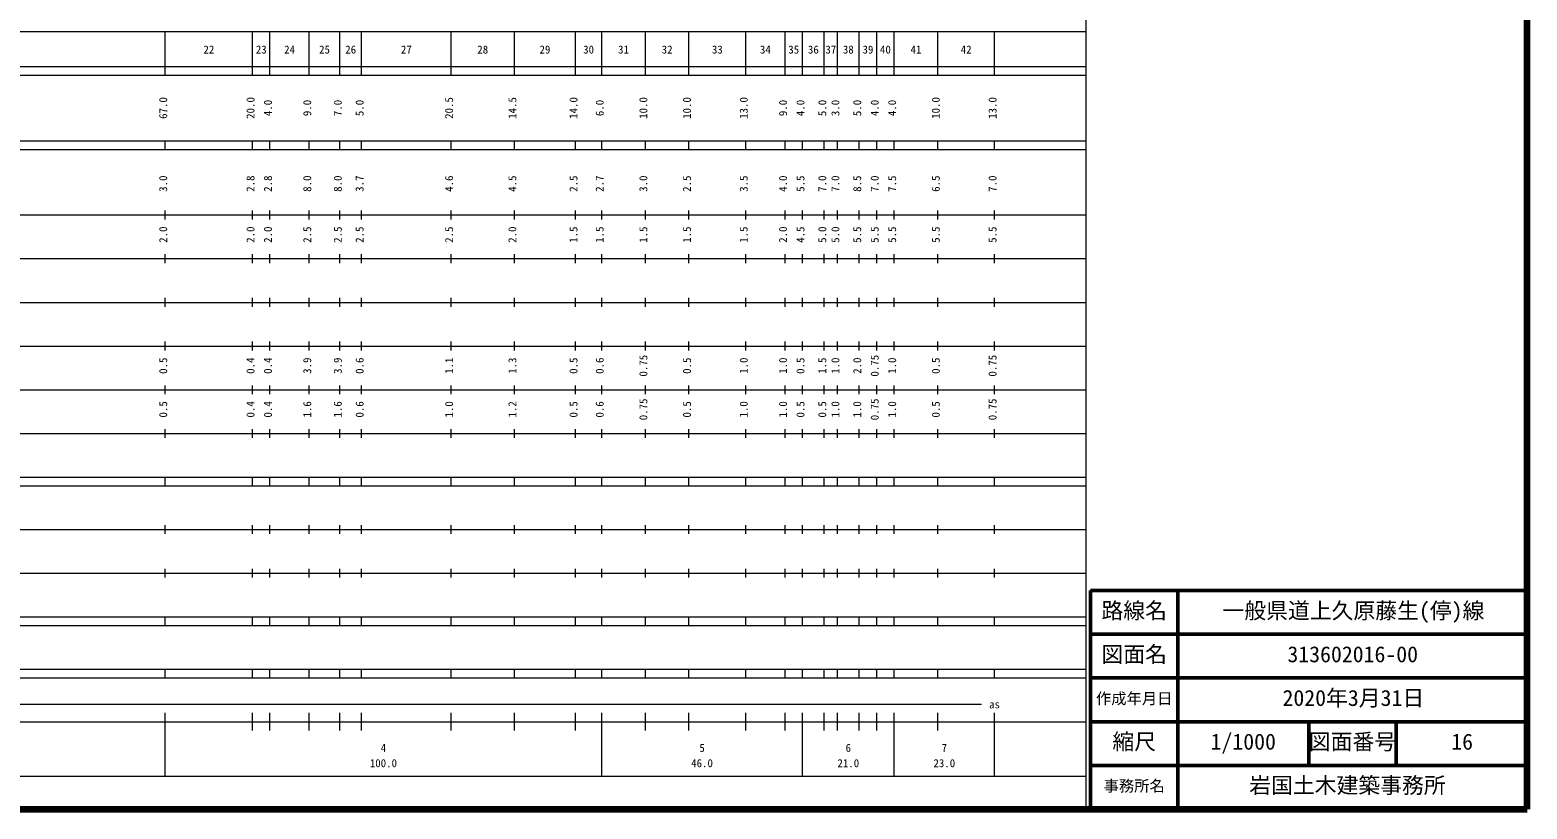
# Model space of a CAD drawing. Units: millimetres, scale not verified. Extents: x 69839 to 709839, y -172201 to 187799.
# Drawn here: x 366851 to 709839, y -172201 to 6156 of the extents above; entities that cross this region are included whole.
import ezdxf
from ezdxf.enums import TextEntityAlignment as Align

# ---------------------------------------------------------------- set-up
doc = ezdxf.new("R2010")
doc.units = ezdxf.units.MM
doc.header["$LTSCALE"] = 1000
for name, color, linetype, lineweight in [('M-SUV', 7, 'Continuous', 13), ('M-TTL', 2, 'Continuous', 140), ('M-TTL-FRAM', 2, 'Continuous', 50), ('M-TTL-TXT', 7, 'Continuous', 13)]:
    doc.layers.add(name, color=color, linetype=linetype, lineweight=lineweight)
doc.styles.add('ＭＳ ゴシック', font='')
doc.styles.get('ＭＳ ゴシック').set_extended_font_data('MS Gothic')

msp = doc.modelspace()

# ---------------------------------------------------------------- linework, layer by layer
at = {"layer": 'M-SUV'}
for p, q in [((608839, -172201), (608839, 177799)), ((97839, 5799), (608839, 5799)), ((397839, -4201), (397839, 5799)), ((417839, -4201), (417839, 5799)), ((421839, -4201), (421839, 5799)), ((430839, -4201), (430839, 5799)), ((437839, -4201), (437839, 5799)), ((442839, -4201), (442839, 5799)), ((463339, -4201), (463339, 5799)), ((477839, -4201), (477839, 5799)), ((491839, -4201), (491839, 5799)), ((497839, -4201), (497839, 5799)), ((507839, -4201), (507839, 5799)), ((517839, -4201), (517839, 5799)), ((530839, -4201), (530839, 5799)), ((539839, -4201), (539839, 5799)), ((543839, -4201), (543839, 5799)), ((548839, -4201), (548839, 5799)), ((551839, -4201), (551839, 5799)), ((556839, -4201), (556839, 5799)), ((560839, -4201), (560839, 5799)), ((564839, -4201), (564839, 5799)), ((574839, -4201), (574839, 5799)), ((587839, -4201), (587839, 5799)), ((69839, -2201), (608839, -2201)), ((69839, -4201), (608839, -4201)), ((69839, -19201), (608839, -19201)), ((397839, -21201), (397839, -19201)), ((417839, -21201), (417839, -19201)), ((421839, -21201), (421839, -19201)), ((430839, -21201), (430839, -19201)), ((437839, -21201), (437839, -19201)), ((442839, -21201), (442839, -19201)), ((463339, -21201), (463339, -19201)), ((477839, -21201), (477839, -19201)), ((491839, -21201), (491839, -19201)), ((497839, -21201), (497839, -19201)), ((507839, -21201), (507839, -19201)), ((517839, -21201), (517839, -19201)), ((530839, -21201), (530839, -19201)), ((539839, -21201), (539839, -19201)), ((543839, -21201), (543839, -19201)), ((548839, -21201), (548839, -19201)), ((551839, -21201), (551839, -19201)), ((556839, -21201), (556839, -19201)), ((560839, -21201), (560839, -19201)), ((564839, -21201), (564839, -19201)), ((574839, -21201), (574839, -19201)), ((587839, -21201), (587839, -19201)), ((69839, -21201), (608839, -21201)), ((69839, -36201), (608839, -36201)), ((397839, -37201), (397839, -35201)), ((417839, -37201), (417839, -35201)), ((421839, -37201), (421839, -35201)), ((430839, -37201), (430839, -35201)), ((437839, -37201), (437839, -35201)), ((442839, -37201), (442839, -35201)), ((463339, -37201), (463339, -35201)), ((477839, -37201), (477839, -35201)), ((491839, -37201), (491839, -35201)), ((497839, -37201), (497839, -35201)), ((507839, -37201), (507839, -35201)), ((517839, -37201), (517839, -35201)), ((530839, -37201), (530839, -35201)), ((539839, -37201), (539839, -35201)), ((543839, -37201), (543839, -35201)), ((548839, -37201), (548839, -35201)), ((551839, -37201), (551839, -35201)), ((556839, -37201), (556839, -35201)), ((560839, -37201), (560839, -35201)), ((564839, -37201), (564839, -35201)), ((574839, -37201), (574839, -35201)), ((587839, -37201), (587839, -35201)), ((75839, -46201), (608839, -46201)), ((397839, -47201), (397839, -45201)), ((417839, -47201), (417839, -45201)), ((421839, -47201), (421839, -45201)), ((430839, -47201), (430839, -45201)), ((437839, -47201), (437839, -45201)), ((442839, -47201), (442839, -45201)), ((463339, -47201), (463339, -45201)), ((477839, -47201), (477839, -45201)), ((491839, -47201), (491839, -45201)), ((497839, -47201), (497839, -45201)), ((507839, -47201), (507839, -45201)), ((517839, -47201), (517839, -45201)), ((530839, -47201), (530839, -45201)), ((539839, -47201), (539839, -45201)), ((543839, -47201), (543839, -45201)), ((548839, -47201), (548839, -45201)), ((551839, -47201), (551839, -45201)), ((556839, -47201), (556839, -45201)), ((560839, -47201), (560839, -45201)), ((564839, -47201), (564839, -45201)), ((574839, -47201), (574839, -45201)), ((587839, -47201), (587839, -45201)), ((81839, -56201), (608839, -56201)), ((397839, -57201), (397839, -55201)), ((417839, -57201), (417839, -55201)), ((421839, -57201), (421839, -55201)), ((430839, -57201), (430839, -55201)), ((437839, -57201), (437839, -55201)), ((442839, -57201), (442839, -55201)), ((463339, -57201), (463339, -55201)), ((477839, -57201), (477839, -55201)), ((491839, -57201), (491839, -55201)), ((497839, -57201), (497839, -55201)), ((507839, -57201), (507839, -55201)), ((517839, -57201), (517839, -55201)), ((530839, -57201), (530839, -55201)), ((539839, -57201), (539839, -55201)), ((543839, -57201), (543839, -55201)), ((548839, -57201), (548839, -55201)), ((551839, -57201), (551839, -55201)), ((556839, -57201), (556839, -55201)), ((560839, -57201), (560839, -55201)), ((564839, -57201), (564839, -55201)), ((574839, -57201), (574839, -55201)), ((587839, -57201), (587839, -55201)), ((75839, -66201), (608839, -66201)), ((397839, -67201), (397839, -65201)), ((417839, -67201), (417839, -65201)), ((421839, -67201), (421839, -65201)), ((430839, -67201), (430839, -65201)), ((437839, -67201), (437839, -65201)), ((442839, -67201), (442839, -65201)), ((463339, -67201), (463339, -65201)), ((477839, -67201), (477839, -65201)), ((491839, -67201), (491839, -65201)), ((497839, -67201), (497839, -65201)), ((507839, -67201), (507839, -65201)), ((517839, -67201), (517839, -65201)), ((530839, -67201), (530839, -65201)), ((539839, -67201), (539839, -65201)), ((543839, -67201), (543839, -65201)), ((548839, -67201), (548839, -65201)), ((551839, -67201), (551839, -65201)), ((556839, -67201), (556839, -65201)), ((560839, -67201), (560839, -65201)), ((564839, -67201), (564839, -65201)), ((574839, -67201), (574839, -65201)), ((587839, -67201), (587839, -65201)), ((397839, -77201), (397839, -75201)), ((417839, -77201), (417839, -75201)), ((421839, -77201), (421839, -75201)), ((430839, -77201), (430839, -75201)), ((437839, -77201), (437839, -75201)), ((442839, -77201), (442839, -75201)), ((463339, -77201), (463339, -75201)), ((477839, -77201), (477839, -75201)), ((491839, -77201), (491839, -75201)), ((497839, -77201), (497839, -75201)), ((507839, -77201), (507839, -75201)), ((517839, -77201), (517839, -75201)), ((530839, -77201), (530839, -75201)), ((539839, -77201), (539839, -75201)), ((543839, -77201), (543839, -75201)), ((548839, -77201), (548839, -75201)), ((551839, -77201), (551839, -75201)), ((556839, -77201), (556839, -75201)), ((560839, -77201), (560839, -75201)), ((564839, -77201), (564839, -75201)), ((574839, -77201), (574839, -75201)), ((587839, -77201), (587839, -75201)), ((81839, -76201), (608839, -76201)), ((397839, -87201), (397839, -85201)), ((417839, -87201), (417839, -85201)), ((421839, -87201), (421839, -85201)), ((430839, -87201), (430839, -85201)), ((437839, -87201), (437839, -85201)), ((442839, -87201), (442839, -85201)), ((463339, -87201), (463339, -85201)), ((477839, -87201), (477839, -85201)), ((491839, -87201), (491839, -85201)), ((497839, -87201), (497839, -85201)), ((507839, -87201), (507839, -85201)), ((517839, -87201), (517839, -85201)), ((530839, -87201), (530839, -85201)), ((539839, -87201), (539839, -85201)), ((543839, -87201), (543839, -85201)), ((548839, -87201), (548839, -85201)), ((551839, -87201), (551839, -85201)), ((556839, -87201), (556839, -85201)), ((560839, -87201), (560839, -85201)), ((564839, -87201), (564839, -85201)), ((574839, -87201), (574839, -85201)), ((587839, -87201), (587839, -85201)), ((75839, -86201), (608839, -86201)), ((69839, -96201), (608839, -96201)), ((69839, -98201), (608839, -98201)), ((397839, -98201), (397839, -96201)), ((417839, -98201), (417839, -96201)), ((421839, -98201), (421839, -96201)), ((430839, -98201), (430839, -96201)), ((437839, -98201), (437839, -96201)), ((442839, -98201), (442839, -96201)), ((463339, -98201), (463339, -96201)), ((477839, -98201), (477839, -96201)), ((491839, -98201), (491839, -96201)), ((497839, -98201), (497839, -96201)), ((507839, -98201), (507839, -96201)), ((517839, -98201), (517839, -96201)), ((530839, -98201), (530839, -96201)), ((539839, -98201), (539839, -96201)), ((543839, -98201), (543839, -96201)), ((548839, -98201), (548839, -96201)), ((551839, -98201), (551839, -96201)), ((556839, -98201), (556839, -96201)), ((560839, -98201), (560839, -96201)), ((564839, -98201), (564839, -96201)), ((574839, -98201), (574839, -96201)), ((587839, -98201), (587839, -96201)), ((78839, -108201), (608839, -108201)), ((397839, -109201), (397839, -107201)), ((417839, -109201), (417839, -107201)), ((421839, -109201), (421839, -107201)), ((430839, -109201), (430839, -107201)), ((437839, -109201), (437839, -107201)), ((442839, -109201), (442839, -107201)), ((463339, -109201), (463339, -107201)), ((477839, -109201), (477839, -107201)), ((491839, -109201), (491839, -107201)), ((497839, -109201), (497839, -107201)), ((507839, -109201), (507839, -107201)), ((517839, -109201), (517839, -107201)), ((530839, -109201), (530839, -107201)), ((539839, -109201), (539839, -107201)), ((543839, -109201), (543839, -107201)), ((548839, -109201), (548839, -107201)), ((551839, -109201), (551839, -107201)), ((556839, -109201), (556839, -107201)), ((560839, -109201), (560839, -107201)), ((564839, -109201), (564839, -107201)), ((574839, -109201), (574839, -107201)), ((587839, -109201), (587839, -107201)), ((69839, -118201), (608839, -118201)), ((397839, -119201), (397839, -117201)), ((417839, -119201), (417839, -117201)), ((421839, -119201), (421839, -117201)), ((430839, -119201), (430839, -117201)), ((437839, -119201), (437839, -117201)), ((442839, -119201), (442839, -117201)), ((463339, -119201), (463339, -117201)), ((477839, -119201), (477839, -117201)), ((491839, -119201), (491839, -117201)), ((497839, -119201), (497839, -117201)), ((507839, -119201), (507839, -117201)), ((517839, -119201), (517839, -117201)), ((530839, -119201), (530839, -117201)), ((539839, -119201), (539839, -117201)), ((543839, -119201), (543839, -117201)), ((548839, -119201), (548839, -117201)), ((551839, -119201), (551839, -117201)), ((556839, -119201), (556839, -117201)), ((560839, -119201), (560839, -117201)), ((564839, -119201), (564839, -117201)), ((574839, -119201), (574839, -117201)), ((587839, -119201), (587839, -117201)), ((69839, -128201), (608839, -128201)), ((69839, -130201), (608839, -130201)), ((397839, -130201), (397839, -128201)), ((417839, -130201), (417839, -128201)), ((421839, -130201), (421839, -128201)), ((430839, -130201), (430839, -128201)), ((437839, -130201), (437839, -128201)), ((442839, -130201), (442839, -128201)), ((463339, -130201), (463339, -128201)), ((477839, -130201), (477839, -128201)), ((491839, -130201), (491839, -128201)), ((497839, -130201), (497839, -128201)), ((507839, -130201), (507839, -128201)), ((517839, -130201), (517839, -128201)), ((530839, -130201), (530839, -128201)), ((539839, -130201), (539839, -128201)), ((543839, -130201), (543839, -128201)), ((548839, -130201), (548839, -128201)), ((551839, -130201), (551839, -128201)), ((556839, -130201), (556839, -128201)), ((560839, -130201), (560839, -128201)), ((564839, -130201), (564839, -128201)), ((574839, -130201), (574839, -128201)), ((587839, -130201), (587839, -128201)), ((69839, -140201), (608839, -140201)), ((397839, -142201), (397839, -140201)), ((417839, -142201), (417839, -140201)), ((421839, -142201), (421839, -140201)), ((430839, -142201), (430839, -140201)), ((437839, -142201), (437839, -140201)), ((442839, -142201), (442839, -140201)), ((463339, -142201), (463339, -140201)), ((477839, -142201), (477839, -140201)), ((491839, -142201), (491839, -140201)), ((497839, -142201), (497839, -140201)), ((507839, -142201), (507839, -140201)), ((517839, -142201), (517839, -140201)), ((530839, -142201), (530839, -140201)), ((539839, -142201), (539839, -140201)), ((543839, -142201), (543839, -140201)), ((548839, -142201), (548839, -140201)), ((551839, -142201), (551839, -140201)), ((556839, -142201), (556839, -140201)), ((560839, -142201), (560839, -140201)), ((564839, -142201), (564839, -140201)), ((574839, -142201), (574839, -140201)), ((587839, -142201), (587839, -140201)), ((69839, -142201), (608839, -142201)), ((100839, -148201), (584839, -148201)), ((397839, -164701), (397839, -150201)), ((417839, -154201), (417839, -150201)), ((421839, -154201), (421839, -150201)), ((430839, -154201), (430839, -150201)), ((437839, -154201), (437839, -150201)), ((442839, -154201), (442839, -150201)), ((463339, -154201), (463339, -150201)), ((477839, -154201), (477839, -150201)), ((491839, -154201), (491839, -150201)), ((497839, -164701), (497839, -150201)), ((507839, -154201), (507839, -150201)), ((517839, -154201), (517839, -150201)), ((530839, -154201), (530839, -150201)), ((539839, -154201), (539839, -150201)), ((543839, -164701), (543839, -150201)), ((548839, -154201), (548839, -150201)), ((551839, -154201), (551839, -150201)), ((556839, -154201), (556839, -150201)), ((560839, -154201), (560839, -150201)), ((564839, -164701), (564839, -150201)), ((574839, -154201), (574839, -150201)), ((587839, -164701), (587839, -150201)), ((69839, -152201), (608839, -152201)), ((97839, -164701), (608839, -164701))]:
    msp.add_line(p, q, dxfattribs=at)
at = {"layer": 'M-TTL'}
for p, q in [((709839, -172201), (709839, 187799)), ((69839, -172201), (709839, -172201))]:
    msp.add_line(p, q, dxfattribs=at)
at = {"layer": 'M-TTL-FRAM'}
for p, q in [((709839, -122201), (609839, -122201)), ((609839, -122201), (609839, -172201)), ((629839, -122201), (629839, -172201)), ((709839, -132201), (609839, -132201)), ((709839, -142201), (609839, -142201)), ((709839, -152201), (609839, -152201)), ((659839, -152201), (659839, -162201)), ((679839, -152201), (679839, -162201)), ((709839, -162201), (609839, -162201))]:
    msp.add_line(p, q, dxfattribs=at)

# ---------------------------------------------------------------- texts
at = {"layer": 'M-SUV', "style": 'ＭＳ ゴシック'}
for s, p in [('22', (406589, 204)), ('23', (418589, 204)), ('24', (425089, 204)), ('25', (433089, 204)), ('26', (439089, 204)), ('27', (451839, 204)), ('28', (469339, 204)), ('29', (483589, 204)), ('30', (493589, 204)), ('31', (501589, 204)), ('32', (511589, 204)), ('33', (523089, 204)), ('34', (534089, 204)), ('35', (540589, 204)), ('36', (545089, 204)), ('37', (549089, 204)), ('38', (553089, 204)), ('39', (557589, 204)), ('40', (561589, 204)), ('41', (568589, 204)), ('42', (580089, 204)), ('as', (586589, -149701)), ('4', (447214, -159678)), ('5', (520214, -159678)), ('6', (553714, -159678)), ('7', (575714, -159678)), ('100.0', (444714, -163168)), ('46.0', (518339, -163168)), ('21.0', (551839, -163168)), ('23.0', (573839, -163168))]:
    msp.add_text(s, height=1833, dxfattribs=at).set_placement(p, align=Align.BOTTOM_LEFT)
for s, p in [('67.0', (398839, -14201)), ('20.0', (418839, -14201)), ('4.0', (422839, -13576)), ('9.0', (431839, -13576)), ('7.0', (438839, -13576)), ('5.0', (443839, -13576)), ('20.5', (464339, -14201)), ('14.5', (478839, -14201)), ('14.0', (492839, -14201)), ('6.0', (498839, -13576)), ('10.0', (508839, -14201)), ('10.0', (518839, -14201)), ('13.0', (531839, -14201)), ('9.0', (540839, -13576)), ('4.0', (544839, -13576)), ('5.0', (549839, -13576)), ('3.0', (552839, -13576)), ('5.0', (557839, -13576)), ('4.0', (561839, -13576)), ('4.0', (565839, -13576)), ('10.0', (575839, -14201)), ('13.0', (588839, -14201)), ('3.0', (398839, -30902)), ('2.8', (418839, -30902)), ('2.8', (422839, -30902)), ('8.0', (431839, -30902)), ('8.0', (438839, -30902)), ('3.7', (443839, -30902)), ('4.6', (464339, -30902)), ('4.5', (478839, -30902)), ('2.5', (492839, -30902)), ('2.7', (498839, -30902)), ('3.0', (508839, -30902)), ('2.5', (518839, -30902)), ('3.5', (531839, -30902)), ('4.0', (540839, -30902)), ('5.5', (544839, -30902)), ('7.0', (549839, -30902)), ('7.0', (552839, -30902)), ('8.5', (557839, -30902)), ('7.0', (561839, -30902)), ('7.5', (565839, -30902)), ('6.5', (575839, -30902)), ('7.0', (588839, -30902)), ('2.0', (398839, -42576)), ('2.0', (418839, -42576)), ('2.0', (422839, -42576)), ('2.5', (431839, -42576)), ('2.5', (438839, -42576)), ('2.5', (443839, -42576)), ('2.5', (464339, -42576)), ('2.0', (478839, -42576)), ('1.5', (492839, -42576)), ('1.5', (498839, -42576)), ('1.5', (508839, -42576)), ('1.5', (518839, -42576)), ('1.5', (531839, -42576)), ('2.0', (540839, -42576)), ('4.5', (544839, -42576)), ('5.0', (549839, -42576)), ('5.0', (552839, -42576)), ('5.5', (557839, -42576)), ('5.5', (561839, -42576)), ('5.5', (565839, -42576)), ('5.5', (575839, -42576)), ('5.5', (588839, -42576)), ('0.75', (508839, -73201)), ('0.75', (561839, -73201)), ('0.75', (588839, -73201)), ('0.5', (398839, -72576)), ('0.4', (418839, -72576)), ('0.4', (422839, -72576)), ('3.9', (431839, -72576)), ('3.9', (438839, -72576)), ('0.6', (443839, -72576)), ('1.1', (464339, -72576)), ('1.3', (478839, -72576)), ('0.5', (492839, -72576)), ('0.6', (498839, -72576)), ('0.5', (518839, -72576)), ('1.0', (531839, -72576)), ('1.0', (540839, -72576)), ('0.5', (544839, -72576)), ('1.5', (549839, -72576)), ('1.0', (552839, -72576)), ('2.0', (557839, -72576)), ('1.0', (565839, -72576)), ('0.5', (575839, -72576)), ('0.75', (508839, -83201)), ('0.75', (561839, -83201)), ('0.75', (588839, -83201)), ('0.5', (398839, -82576)), ('0.4', (418839, -82576)), ('0.4', (422839, -82576)), ('1.6', (431839, -82576)), ('1.6', (438839, -82576)), ('0.6', (443839, -82576)), ('1.0', (464339, -82576)), ('1.2', (478839, -82576)), ('0.5', (492839, -82576)), ('0.6', (498839, -82576)), ('0.5', (518839, -82576)), ('1.0', (531839, -82576)), ('1.0', (540839, -82576)), ('0.5', (544839, -82576)), ('0.5', (549839, -82576)), ('1.0', (552839, -82576)), ('1.0', (557839, -82576)), ('1.0', (565839, -82576)), ('0.5', (575839, -82576))]:
    msp.add_text(s, height=1833, rotation=90, dxfattribs=at).set_placement(p, align=Align.BOTTOM_LEFT)
at = {"layer": 'M-TTL-TXT', "style": 'ＭＳ ゴシック'}
for s, height, p in [('路線名', 3666, (612339, -129701)), ('路線名', 3666, (612339, -129701)), ('一般県道上久原藤生(停)線', 3666, (640063, -129701)), ('図面名', 3666, (612339, -139701)), ('図面名', 3666, (612339, -139701)), ('313602016-00', 3666, (654938, -139701)), ('作成年月日', 2566, (611089, -148951)), ('作成年月日', 2566, (611089, -148951)), ('2020年3月31日', 3666, (653813, -149701)), ('縮尺', 3666, (614839, -159701)), ('縮尺', 3666, (614839, -159701)), ('1/1000', 3666, (637339, -159701)), ('図面番号', 3666, (659839, -159701)), ('図面番号', 3666, (659839, -159701)), ('16', 3666, (692476, -159701)), ('岩国土木建築事務所 ', 3666, (646188, -169701)), ('事務所名', 2566, (612839, -168951)), ('事務所名', 2566, (612839, -168951))]:
    msp.add_text(s, height=height, dxfattribs=at).set_placement(p, align=Align.BOTTOM_LEFT)

doc.saveas('drawing.dxf')
